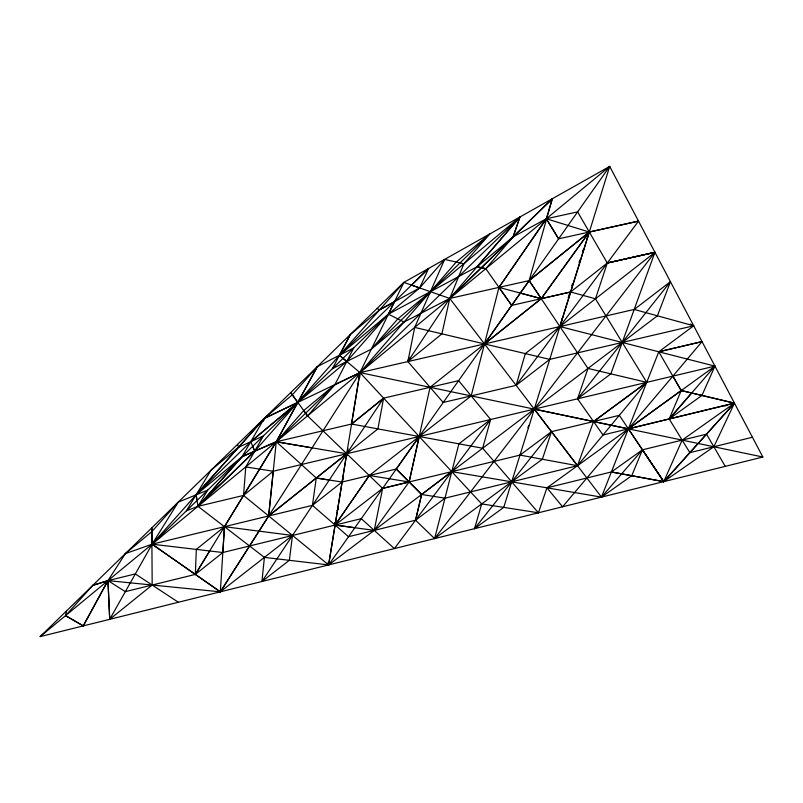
<?xml version="1.0" encoding="UTF-8"?>
<svg xmlns="http://www.w3.org/2000/svg" width="803" height="803" viewBox="0 0 803 803"><rect width="100%" height="100%" fill="white"/><g stroke="black" fill="none" stroke-linecap="round" stroke-linejoin="round"><path stroke-width="1.2" d="M346.695 456.074L346.735 453.725M359.754 377.45L359.844 375.031M40.15 636.608L403.829 282.405L609.688 166.422L762.85 457.017L40.15 636.608L65.565 615.63L83.251 625.888L107.963 580.619L125.318 591.65L195.34 574.406L196.323 549.403L224.469 526.688L276.292 441.77L297.853 402.403L307.589 415.904L382.609 488.375L519.983 455.11L551.48 431.663L619.344 415.322L663.75 481.629L713.847 446.749M154.146 542.948L152.058 544.233L151.797 527.882L152.179 585.036L109.72 619.324L107.963 580.619L220.333 591.831L224.469 526.688L292.483 535.46L289.361 560.323L261.949 581.482L264.398 557.392L328.588 564.921L329.23 562.451L328.628 564.951L657.406 315.81L670.455 281.682L634.229 309.446L359.955 372.612L264.137 418.504L152.058 544.233L220.333 591.831L292.483 535.46M224.469 526.688L222.822 552.514L195.37 574.396L276.242 441.76L317.376 366.63L353.742 347.91L334.951 384.567L307.589 415.904L303.725 410.554L335.042 384.597L360.035 372.642L220.333 591.841L152.098 544.203L125.378 553.608L107.963 580.619L83.251 625.888L65.565 615.63L66.448 611.003M264.418 557.402L197.98 506.332L196.103 494.859L242.074 456.706L276.262 441.75L301.446 464.546L273.231 471.241L243.52 495.441L198 506.322L254.732 451.166L250.747 441.69L263.344 435.969L245.778 466.934L243.53 495.431L328.588 564.921L359.935 372.602L403.879 282.425L449.75 298.445L529.147 280.598L589.272 232.037L638.515 221.116L516.118 385.33L443.196 402.484L407.884 361.571L414.689 327.403L444.631 259.439L463.883 263.765L489.659 234.064L456.245 262.049L359.955 372.612L481.7 503.923L538.401 512.806L546.963 487.843L714.941 366.138L559.932 326.56M268.684 515.998L273.241 471.251L245.778 466.934M303.725 410.554L276.272 441.75L268.654 515.988L220.363 591.841M178.356 602.26L135.305 573.934L107.963 580.619L92.797 585.357L65.565 615.63L197.98 506.332L242.054 456.686L276.292 441.77L351.533 424.034L359.885 372.632M538.401 512.806L482.673 448.225L490.633 419.507L458.603 380.652L383.613 398.147L377.902 428.892L268.634 515.988L346.675 453.775L328.628 564.951L609.688 166.422L503.742 507.376L474.513 528.685L481.7 503.923M519.983 455.11L577.498 465.72L593.547 421.535L646.696 382.369L577.487 465.72L444.972 498.171L415.563 520.203L348.522 536.715L335.122 525.062L335.784 522.663L335.132 525.042L374.228 530.381L382.619 488.395L409.128 481.971L419.216 436.531L396.27 469.022L342.128 482.031L343.313 478.468M374.238 530.361L409.118 481.941L430.087 387.297L541.252 298.666L589.272 232.037L546.301 218.737L552.293 198.773L449.76 298.435L407.884 361.571L408.857 357.947M474.513 528.685L551.48 431.663L542.356 459.236L434.614 538.602L415.552 520.203L421.615 494.507L451.738 471.602M415.563 520.203L421.615 494.497L396.27 469.022L421.575 494.477L444.962 498.161M263.525 420.882L264.127 418.514L292.332 394.815L317.366 366.63L297.772 402.383L290.726 392.587L297.772 402.383L388.411 314.164L477.082 266.726M444.631 259.439L419.668 287.936L379.689 309.787L350.359 334.52L332.342 368.738L371.367 349.144L397.816 318.911L519.932 217.001L513.087 236.905L485.805 268.694L477.102 266.726L513.087 236.905L546.321 218.757L498.974 287.374L471.18 395.899L369.27 475.527L335.122 525.042L354.866 527.742M347.358 451.336L348 448.917M559.882 326.53L589.241 232.027L541.222 298.656L484.52 343.935L529.137 280.598L552.293 198.773L449.78 298.435L404.009 322.023L371.377 349.154L489.659 234.054M561.347 321.772L562.672 316.994M568.223 297.913L569.227 294.32M409.028 358.028L407.884 361.571L441.921 333.847L449.75 298.445L463.883 263.765M429.655 294.069L430.418 291.69M589.282 232.017L529.147 280.608L587.967 368.436L646.726 382.348L595.455 298.796L607.299 263.013L577.598 211.882M586.963 239.053L587.746 236.704M527.902 427.828L528.705 425.49M587.967 368.436L577.538 398.82L603.023 434.985L734.454 403.146L713.857 446.749M513.077 236.905L519.932 217.011L477.112 266.726L485.805 268.694L198 506.322L242.064 456.696L264.207 418.544L196.123 494.859L197.036 500.49M263.354 420.872L264.207 418.544M451.768 471.642L601.467 497.127L658.781 351.784L693.692 325.787L690.369 324.091M725.229 466.362L706.54 434.142L642.44 449.821L631.74 475.727L601.487 497.117L449.75 298.445L519.922 216.991L359.945 372.602L339.428 355.277L350.359 334.52M382.609 488.375L335.132 525.042L336.096 522.793M672.854 376.145L681.205 390.549L658.781 351.784L702.033 341.606L562.582 506.793L546.963 487.843L611.384 471.953L663.76 481.639L682.149 440.094L734.454 403.146L681.245 390.539L628.408 428.852L534.296 409.088L577.487 465.71M329.24 480.033L316.262 477.996L301.396 464.535L714.941 366.118L701.952 395.447L669.2 418.955L628.408 428.852L663.75 481.639L734.454 403.146L681.245 390.539L669.2 418.955L734.454 403.126L663.75 481.649L611.394 471.963L642.45 449.831L663.73 481.649M339.428 355.277L419.658 287.936L428.591 268.483L339.438 355.287L346.776 361.491L388.411 314.164L394.494 301.687M195.37 574.396L209.663 550.968M152.058 544.233L178.266 502.116L207.656 490.151L197.98 506.332L186.416 510.808L211.018 470.227L238.561 447.191L237.547 444.39M261.949 581.482L383.613 398.137L351.553 424.024L482.673 448.225M335.152 525.052L369.28 475.496L409.128 481.971M511.662 305.391L498.984 287.384L546.321 218.757L485.805 268.684L511.672 305.391L570.622 291.981L607.309 263.003L654.937 252.262L610.852 373.847L577.538 398.82L670.455 281.682M337.019 510.638L338.615 508.721M601.487 497.117L642.45 449.831M691.664 393.008L669.2 418.955L714.941 366.138M297.772 402.383L403.879 282.425M198 506.322L254.732 451.166L297.853 402.403L264.177 418.524M178.266 502.116L151.857 531.596L125.378 553.608M196.123 494.859L250.777 441.7L238.632 447.211M428.591 268.483L411.537 285.095L419.668 287.936M312.086 447.863L276.262 441.74L335.042 384.597M346.776 361.491L250.747 441.69L297.853 402.403L152.118 544.193L109.72 619.324L107.963 580.619L92.777 585.357M609.688 166.422L546.311 218.747L558.617 238.822L638.515 221.116M351.553 424.034L383.613 398.137M634.229 309.446L693.702 325.787L549.734 359.373L516.118 385.33L525.323 353.601L654.987 252.313L607.289 263.013L654.947 252.303L434.624 538.602L458.894 443.838L490.633 419.507L394.393 548.59L361.27 518.658L222.822 552.514L152.098 544.203L312.427 505.358L342.028 482.041L316.262 478.006L312.427 505.358L335.042 525.001L334.6 522.552L335.022 525.001M593.537 421.545L646.696 382.369M762.85 457.017L359.935 372.612L362.093 371.347M394.494 301.697L379.678 309.787L377.069 308.472M724.938 405.967L727.317 405.264M752.431 437.254L689.857 452.661L669.18 418.945M658.781 351.774L702.033 341.606M577.618 211.892L546.311 218.747L558.617 238.822M359.955 372.612L362.384 372.351M276.272 441.75L346.685 453.755M414.689 327.403L549.734 359.383M520.334 293.095L541.252 298.666L570.632 291.991L595.445 298.786M498.984 287.384L541.252 298.666L529.137 280.598M347.619 455.452L345.35 454.448L347.589 455.492M388.411 314.174L404.009 322.023M252.694 446.327L254.702 451.166M328.086 562.491L328.588 564.85M572.619 283.61L572.067 286.009L572.629 283.61M579.957 260.112L579.174 262.451L579.957 260.092M583.46 249.582L582.677 251.921L583.47 249.562"/></g></svg>
